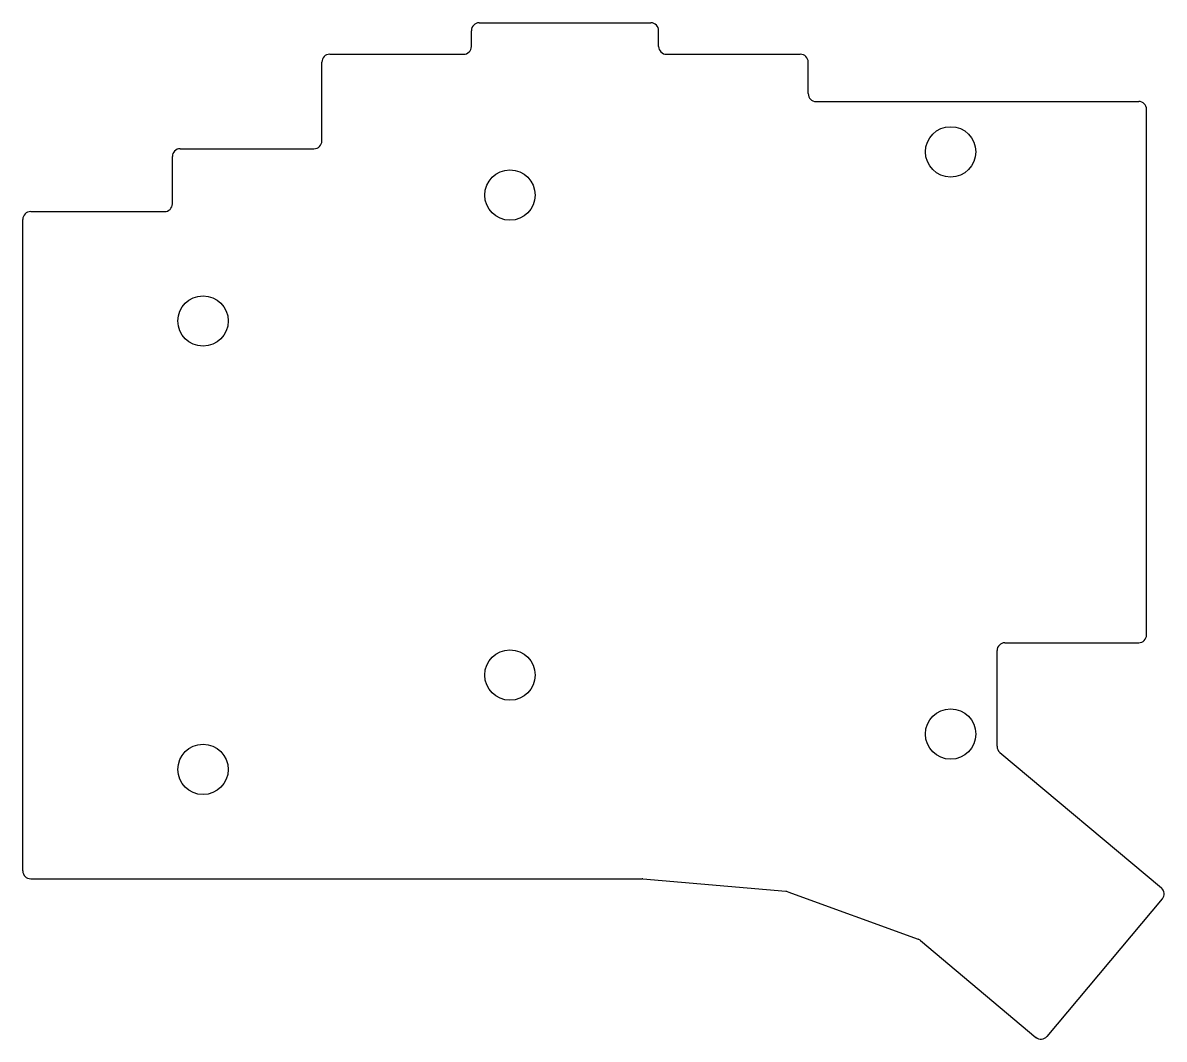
# Model space of a CAD drawing. Header units: millimetres. Extents: x 28 to 173, y -156 to -27.
import ezdxf

# ---------------------------------------------------------------- set-up
doc = ezdxf.new("R2010")
doc.units = ezdxf.units.MM

msp = doc.modelspace()

# ---------------------------------------------------------------- linework, layer by layer
for p, q in [((86.1, -26.6), (107.9, -26.6)), ((85.1, -29.6), (85.1, -27.6)), ((108.9, -29.6), (108.9, -27.6)), ((66.1, -41.6), (66.1, -31.6)), ((67.1, -30.6), (84.1, -30.6)), ((109.9, -30.6), (126.9, -30.6)), ((127.9, -35.6), (127.9, -31.6)), ((128.9, -36.6), (169.9, -36.6)), ((170.9, -104.4), (170.9, -37.6)), ((48.1, -42.6), (65.1, -42.6)), ((47.1, -49.6), (47.1, -43.6)), ((29.1, -50.6), (46.1, -50.6)), ((28.1, -134.4), (28.1, -51.6)), ((152.9, -105.4), (169.9, -105.4)), ((151.9, -118.56), (151.9, -106.4)), ((152.26, -119.33), (172.78, -136.55)), ((29.1, -135.4), (106.81, -135.4)), ((106.9, -135.4), (125.05, -136.99)), ((125.31, -137.05), (141.89, -143.08)), ((158.25, -155.43), (172.91, -137.96)), ((142.19, -143.26), (156.84, -155.55))]:
    msp.add_line(p, q)
for centre in [(146, -43), (90, -48.5), (51, -64.5), (90, -109.5), (146, -117), (51, -121.5)]:
    msp.add_circle(centre, 3.2)
for centre, start, end in [((86.1, -27.6), 90, 180), ((107.9, -27.6), 0, 90), ((84.1, -29.6), 270, 0), ((109.9, -29.6), 180, 270), ((67.1, -31.6), 90, 180), ((126.9, -31.6), 0, 90), ((128.9, -35.6), 180, 270), ((169.9, -37.6), 0, 90), ((65.1, -41.6), 270, 0), ((48.1, -43.6), 90, 180), ((29.1, -51.6), 90, 180), ((46.1, -49.6), 270, 0), ((169.9, -104.4), 270, 0), ((152.9, -106.4), 90, 180), ((152.9, -118.56), 180, 230), ((29.1, -134.4), 180, 270), ((106.81, -136.4), 85, 90), ((124.97, -137.99), 70, 85), ((172.14, -137.32), 320, 50), ((141.55, -144.02), 50, 70), ((157.48, -154.78), 230, 320)]:
    msp.add_arc(centre, 1, start, end)

doc.saveas('drawing.dxf')
